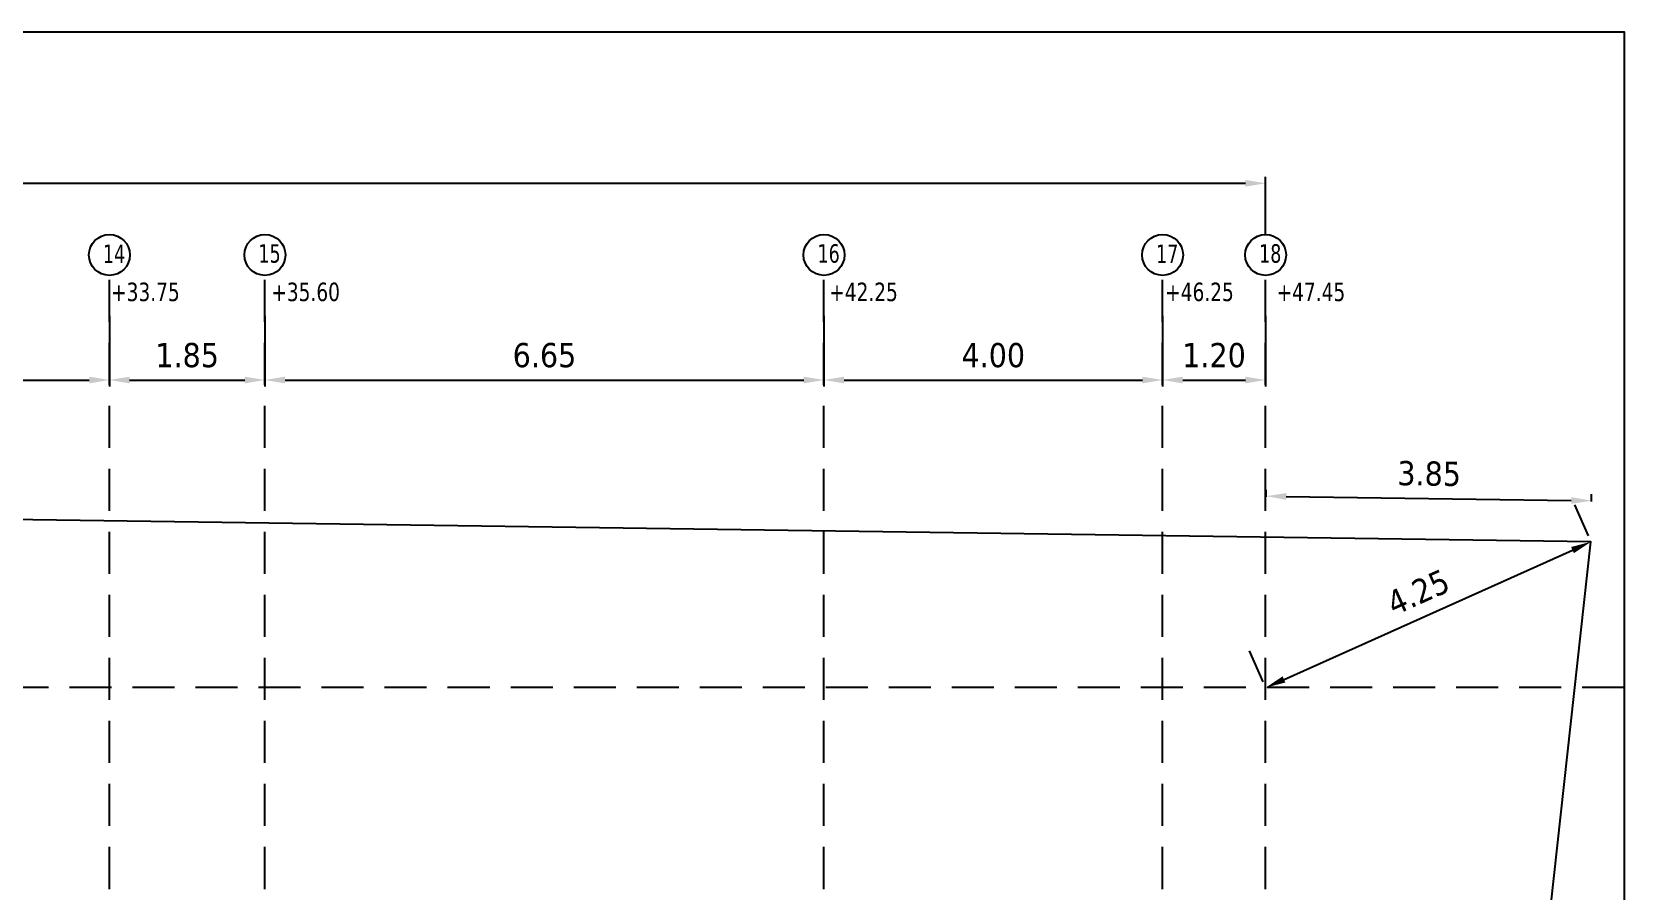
# Model space of a CAD drawing. Header units: millimetres. Extents: x -2171 to 1563, y -1758 to -1505.
# Drawn here: x -2080.45 to -2061.5, y -1599.41 to -1589.18 of the extents above; entities that cross this region are included whole.
import ezdxf

# ---------------------------------------------------------------- set-up
doc = ezdxf.new("R2010")
doc.units = ezdxf.units.MM
doc.header["$PDMODE"] = 32
doc.linetypes.add('DASHDOT', pattern=[25.4, 12.7, -6.35, 0, -6.35])
doc.linetypes.add('HIDDEN', pattern=[0.375, 0.25, -0.125])
doc.layers.get('Defpoints').update_dxf_attribs({"color": 6})
for name, color, linetype in [('-S-AKSONES', 50, 'DASHDOT'), ('-S_TEXT', 3, 'Continuous'), ('A-TEXT', 7, 'Continuous'), ('Geo_Lines_-1', 94, 'Continuous'), ('STR-AXIS', 2, 'Continuous')]:
    doc.layers.add(name, color=color, linetype=linetype)
doc.styles.add('GR-SIMPL', font='GR-SIMPL.shx', dxfattribs={"width": 0.8})
doc.styles.get("Standard").update_dxf_attribs({"font": 'tahoma.ttf'})
doc.styles.add('style1', font='tahoma.ttf', dxfattribs={"width": 0.8})
doc.dimstyles.new('Copy(2) of Standard', dxfattribs={"dimscale": 96, "dimtxt": 0.003, "dimasz": 0.0025, "dimexe": 0.0008, "dimexo": 0.005, "dimgap": 0.0015, "dimtad": 1, "dimrnd": 0.05, "dimzin": 0, "dimdsep": 46, "dimtxsty": 'Standard', "dimcen": 0.001, "dimclrd": 256, "dimclrt": 256, "dimadec": 0, "dimazin": 0, "dimtfac": 1, "dimtofl": 0, "dimtmove": 0, "dimatfit": 3, "dimfxl": 5, "dimtolj": 1, "dimtzin": 0, "dimarcsym": 1})

# ---------------------------------------------------------------- blocks, each defined once
blk = doc.blocks.new('*D379')
at = {"layer": '-S-AKSONES', "color": 0, "linetype": 'Continuous', "lineweight": -2, "ltscale": 0.5, "transparency": 16777216}
for p, q in [((-2113.221, -1591.6), (-2113.221, -1590.907)), ((-2065.766, -1591.6), (-2065.766, -1590.907))]:
    blk.add_line(p, q, dxfattribs=at)
at = {"layer": '-S-AKSONES', "linetype": 'Continuous', "lineweight": -2, "ltscale": 0.5, "transparency": 16777216}
blk.add_line((-2112.981, -1590.984), (-2066.006, -1590.984), dxfattribs=at)
at = {"layer": '-S-AKSONES', "linetype": 'Continuous', "ltscale": 0.5, "transparency": 16777216}
for points in [[(-2112.981, -1590.944), (-2112.981, -1591.024), (-2113.221, -1590.984)], [(-2066.006, -1590.944), (-2066.006, -1591.024), (-2065.766, -1590.984)]]:
    blk.add_solid(points, dxfattribs=at)
at = {"layer": 'Defpoints', "color": 0, "linetype": 'Continuous', "ltscale": 0.5, "transparency": 16777216}
for p in [(-2065.766, -1590.984), (-2113.221, -1592.08), (-2065.766, -1592.08)]:
    blk.add_point(p, dxfattribs=at)
at = {"layer": '-S-AKSONES', "linetype": 'Continuous', "ltscale": 0.5, "transparency": 16777216, "insert": (-2089.494, -1590.693), "char_height": 0.288, "attachment_point": 5}
blk.add_mtext('\\A1;47.45', dxfattribs=at)
blk = doc.blocks.new('*D393')
at = {"layer": '-S-AKSONES', "color": 0, "lineweight": -2, "ltscale": 0.5, "transparency": 16777216}
for p, q in [((-2082.824, -1592.56), (-2082.824, -1593.402)), ((-2079.525, -1592.56), (-2079.525, -1593.402))]:
    blk.add_line(p, q, dxfattribs=at)
at = {"layer": '-S-AKSONES', "lineweight": -2, "ltscale": 0.5, "transparency": 16777216}
blk.add_line((-2082.584, -1593.325), (-2079.765, -1593.325), dxfattribs=at)
at = {"layer": '-S-AKSONES', "ltscale": 0.5, "transparency": 16777216}
for points in [[(-2082.584, -1593.285), (-2082.584, -1593.365), (-2082.824, -1593.325)], [(-2079.765, -1593.285), (-2079.765, -1593.365), (-2079.525, -1593.325)]]:
    blk.add_solid(points, dxfattribs=at)
at = {"layer": 'Defpoints', "color": 0, "ltscale": 0.5, "transparency": 16777216}
for p in [(-2082.824, -1592.08), (-2079.525, -1592.08), (-2079.525, -1593.325)]:
    blk.add_point(p, dxfattribs=at)
at = {"layer": '-S-AKSONES', "ltscale": 0.5, "transparency": 16777216, "insert": (-2081.174, -1593.031), "char_height": 0.288, "attachment_point": 5}
blk.add_mtext('\\A1;3.30', dxfattribs=at)
blk = doc.blocks.new('*D394')
at = {"layer": '-S-AKSONES', "color": 0, "lineweight": -2, "ltscale": 0.5, "transparency": 16777216}
for p, q in [((-2079.525, -1592.56), (-2079.525, -1593.402)), ((-2077.675, -1592.56), (-2077.675, -1593.402))]:
    blk.add_line(p, q, dxfattribs=at)
at = {"layer": '-S-AKSONES', "lineweight": -2, "ltscale": 0.5, "transparency": 16777216}
blk.add_line((-2079.285, -1593.325), (-2077.915, -1593.325), dxfattribs=at)
at = {"layer": '-S-AKSONES', "ltscale": 0.5, "transparency": 16777216}
for points in [[(-2079.285, -1593.285), (-2079.285, -1593.365), (-2079.525, -1593.325)], [(-2077.915, -1593.285), (-2077.915, -1593.365), (-2077.675, -1593.325)]]:
    blk.add_solid(points, dxfattribs=at)
at = {"layer": 'Defpoints', "color": 0, "ltscale": 0.5, "transparency": 16777216}
for p in [(-2079.525, -1592.08), (-2077.675, -1592.08), (-2077.675, -1593.325)]:
    blk.add_point(p, dxfattribs=at)
at = {"layer": '-S-AKSONES', "ltscale": 0.5, "transparency": 16777216, "insert": (-2078.6, -1593.031), "char_height": 0.288, "attachment_point": 5}
blk.add_mtext('\\A1;1.85', dxfattribs=at)
blk = doc.blocks.new('*D395')
at = {"layer": '-S-AKSONES', "color": 0, "lineweight": -2, "ltscale": 0.5, "transparency": 16777216}
for p, q in [((-2077.675, -1592.56), (-2077.675, -1593.402)), ((-2071.022, -1592.56), (-2071.022, -1593.402))]:
    blk.add_line(p, q, dxfattribs=at)
at = {"layer": '-S-AKSONES', "lineweight": -2, "ltscale": 0.5, "transparency": 16777216}
blk.add_line((-2077.435, -1593.325), (-2071.262, -1593.325), dxfattribs=at)
at = {"layer": '-S-AKSONES', "ltscale": 0.5, "transparency": 16777216}
for points in [[(-2077.435, -1593.285), (-2077.435, -1593.365), (-2077.675, -1593.325)], [(-2071.262, -1593.285), (-2071.262, -1593.365), (-2071.022, -1593.325)]]:
    blk.add_solid(points, dxfattribs=at)
at = {"layer": 'Defpoints', "color": 0, "ltscale": 0.5, "transparency": 16777216}
for p in [(-2077.675, -1592.08), (-2071.022, -1592.08), (-2071.022, -1593.325)]:
    blk.add_point(p, dxfattribs=at)
at = {"layer": '-S-AKSONES', "ltscale": 0.5, "transparency": 16777216, "insert": (-2074.348, -1593.031), "char_height": 0.288, "attachment_point": 5}
blk.add_mtext('\\A1;6.65', dxfattribs=at)
blk = doc.blocks.new('*D396')
at = {"layer": '-S-AKSONES', "color": 0, "lineweight": -2, "ltscale": 0.5, "transparency": 16777216}
for p, q in [((-2071.022, -1592.56), (-2071.022, -1593.402)), ((-2066.993, -1592.56), (-2066.993, -1593.402))]:
    blk.add_line(p, q, dxfattribs=at)
at = {"layer": '-S-AKSONES', "lineweight": -2, "ltscale": 0.5, "transparency": 16777216}
blk.add_line((-2070.782, -1593.325), (-2067.233, -1593.325), dxfattribs=at)
at = {"layer": '-S-AKSONES', "ltscale": 0.5, "transparency": 16777216}
for points in [[(-2070.782, -1593.285), (-2070.782, -1593.365), (-2071.022, -1593.325)], [(-2067.233, -1593.285), (-2067.233, -1593.365), (-2066.993, -1593.325)]]:
    blk.add_solid(points, dxfattribs=at)
at = {"layer": 'Defpoints', "color": 0, "ltscale": 0.5, "transparency": 16777216}
for p in [(-2071.022, -1592.08), (-2066.993, -1592.08), (-2066.993, -1593.325)]:
    blk.add_point(p, dxfattribs=at)
at = {"layer": '-S-AKSONES', "ltscale": 0.5, "transparency": 16777216, "insert": (-2069.007, -1593.031), "char_height": 0.288, "attachment_point": 5}
blk.add_mtext('\\A1;4.00', dxfattribs=at)
blk = doc.blocks.new('*D397')
at = {"layer": '-S-AKSONES', "color": 0, "lineweight": -2, "ltscale": 0.5, "transparency": 16777216}
for p, q in [((-2066.993, -1592.56), (-2066.993, -1593.402)), ((-2065.766, -1592.56), (-2065.766, -1593.402))]:
    blk.add_line(p, q, dxfattribs=at)
at = {"layer": '-S-AKSONES', "lineweight": -2, "ltscale": 0.5, "transparency": 16777216}
blk.add_line((-2066.753, -1593.325), (-2066.006, -1593.325), dxfattribs=at)
at = {"layer": '-S-AKSONES', "ltscale": 0.5, "transparency": 16777216}
for points in [[(-2066.753, -1593.285), (-2066.753, -1593.365), (-2066.993, -1593.325)], [(-2066.006, -1593.285), (-2066.006, -1593.365), (-2065.766, -1593.325)]]:
    blk.add_solid(points, dxfattribs=at)
at = {"layer": 'Defpoints', "color": 0, "ltscale": 0.5, "transparency": 16777216}
for p in [(-2066.993, -1592.08), (-2065.766, -1592.08), (-2065.766, -1593.325)]:
    blk.add_point(p, dxfattribs=at)
at = {"layer": '-S-AKSONES', "ltscale": 0.5, "transparency": 16777216, "insert": (-2066.38, -1593.031), "char_height": 0.288, "attachment_point": 5}
blk.add_mtext('\\A1;1.20', dxfattribs=at)
blk = doc.blocks.new('*D413')
at = {"layer": '-S-AKSONES', "color": 0, "lineweight": -2, "ltscale": 0.5, "transparency": 16777216}
for p, q in [((-2062.092, -1594.812), (-2061.927, -1595.18)), ((-2065.963, -1596.547), (-2065.798, -1596.915))]:
    blk.add_line(p, q, dxfattribs=at)
at = {"layer": '-S-AKSONES', "lineweight": -2, "ltscale": 0.5, "transparency": 16777216}
blk.add_line((-2065.547, -1596.887), (-2062.115, -1595.348), dxfattribs=at)
at = {"layer": '-S-AKSONES', "ltscale": 0.5, "transparency": 16777216}
for points in [[(-2062.131, -1595.312), (-2062.098, -1595.385), (-2061.896, -1595.25)], [(-2065.564, -1596.851), (-2065.531, -1596.924), (-2065.766, -1596.985)]]:
    blk.add_solid(points, dxfattribs=at)
at = {"layer": 'Defpoints', "color": 0, "ltscale": 0.5, "transparency": 16777216}
for p in [(-2061.896, -1595.25), (-2061.896, -1595.25), (-2065.766, -1596.985)]:
    blk.add_point(p, dxfattribs=at)
at = {"layer": '-S-AKSONES', "ltscale": 0.5, "transparency": 16777216, "insert": (-2063.951, -1595.85), "char_height": 0.288, "attachment_point": 5, "rotation": 24.147}
blk.add_mtext('\\A1;4.25', dxfattribs=at)
blk = doc.blocks.new('*D416')
at = {"layer": '-S-AKSONES', "color": 0, "lineweight": -2, "ltscale": 0.5, "transparency": 16777216}
for p, q in [((-2065.76, -1594.716), (-2065.759, -1594.63)), ((-2061.889, -1594.77), (-2061.888, -1594.685))]:
    blk.add_line(p, q, dxfattribs=at)
at = {"layer": '-S-AKSONES', "lineweight": -2, "ltscale": 0.5, "transparency": 16777216}
blk.add_line((-2065.52, -1594.71), (-2062.129, -1594.758), dxfattribs=at)
at = {"layer": '-S-AKSONES', "ltscale": 0.5, "transparency": 16777216}
for points in [[(-2065.519, -1594.67), (-2065.52, -1594.75), (-2065.76, -1594.707)], [(-2062.128, -1594.718), (-2062.129, -1594.798), (-2061.889, -1594.761)]]:
    blk.add_solid(points, dxfattribs=at)
at = {"layer": 'Defpoints', "color": 0, "ltscale": 0.5, "transparency": 16777216}
for p in [(-2061.889, -1594.761), (-2065.766, -1595.196), (-2061.896, -1595.25)]:
    blk.add_point(p, dxfattribs=at)
at = {"layer": '-S-AKSONES', "ltscale": 0.5, "transparency": 16777216, "insert": (-2063.82, -1594.44), "char_height": 0.288, "attachment_point": 5, "rotation": 359.1928}
blk.add_mtext('\\A1;3.85', dxfattribs=at)

msp = doc.modelspace()

# ---------------------------------------------------------------- linework, layer by layer
at = {"layer": '-S_TEXT', "ltscale": 5}
msp.add_lwpolyline([(-2119.6475, -1589.182), (-2061.5, -1589.182), (-2061.5, -1629.2267), (-2119.6475, -1629.2267)], close=True, dxfattribs=at)
at = {"layer": '-S_TEXT', "color": 2}
for centre in [(-2079.5247, -1591.8367), (-2077.6746, -1591.8367), (-2071.0217, -1591.8367), (-2066.9926, -1591.8367), (-2065.7665, -1591.8367)]:
    msp.add_circle(centre, 0.2432, dxfattribs=at)
at = {"layer": 'Geo_Lines_-1', "color": 94, "ltscale": 0.5}
msp.add_lwpolyline([(-2118.2673, -1596.9859), (-2119.1798, -1606.5488, 0.4189744), (-2110.7979, -1616.5329), (-2073.4708, -1619.4842, 0.4025719), (-2063.6772, -1611.458), (-2061.8958, -1595.2502), (-2087.7432, -1594.886), (-2087.7673, -1596.9859)], format="xyb", close=True, dxfattribs=at)
at = {"layer": 'STR-AXIS', "color": 2, "linetype": 'HIDDEN', "ltscale": 2}
for p, q in [((-2079.5247, -1620.3812), (-2079.5247, -1592.0799)), ((-2077.6746, -1620.3812), (-2077.6746, -1592.0799)), ((-2071.0217, -1620.3812), (-2071.0217, -1592.0799)), ((-2066.9926, -1620.3812), (-2066.9926, -1592.0799)), ((-2065.7665, -1620.3812), (-2065.7665, -1592.0799)), ((-2061.5, -1596.9854), (-2116.2276, -1596.9854))]:
    msp.add_line(p, q, dxfattribs=at)

# ---------------------------------------------------------------- texts
at = {"layer": '-S_TEXT', "style": 'style1', "width": 0.85}
for s, p in [('+33.75', (-2079.5046, -1592.386)), ('+35.60', (-2077.5982, -1592.386)), ('+42.25', (-2070.9593, -1592.386)), ('+46.25', (-2066.9614, -1592.386)), ('+47.45', (-2065.6357, -1592.386))]:
    msp.add_text(s, height=0.22, dxfattribs=at).set_placement(p)
at = {"layer": 'A-TEXT', "color": 3, "char_height": 0.22, "width": 1.133602, "attachment_point": 7, "style": 'GR-SIMPL'}
for s, insert in [('{\\fTahoma|b0|i0|c0|p34;14}', (-2079.6014, -1591.9329)), ('{\\fTahoma|b0|i0|c0|p34;15}', (-2077.7514, -1591.9329)), ('{\\fTahoma|b0|i0|c0|p34;16}', (-2071.0984, -1591.9329)), ('{\\fTahoma|b0|i0|c0|p34;17}', (-2067.0694, -1591.9329)), ('{\\fTahoma|b0|i0|c0|p34;18}', (-2065.8432, -1591.9329))]:
    msp.add_mtext(s, dxfattribs=dict(at, insert=insert))

# ---------------------------------------------------------------- dimensions: what is measured, and where the dimension line sits
at = {"layer": '-S-AKSONES', "linetype": 'Continuous', "ltscale": 0.5}
dim = msp.add_linear_dim(base=(-2065.7665, -1590.9842), p1=(-2113.2213, -1592.0799), p2=(-2065.7665, -1592.0799), dimstyle='Copy(2) of Standard', override={"dimtmove": 1}, dxfattribs=at)
dim.commit()
dim.dimension.update_dxf_attribs({"geometry": '*D379', "text_midpoint": (-2089.4939, -1590.6932)})
at = {"layer": '-S-AKSONES', "color": 253, "ltscale": 0.5}
for base, p1, p2, override, picture, middle in [((-2079.5247, -1593.3251), (-2082.8243, -1592.0799), (-2079.5247, -1592.0799), {"dimtmove": 1}, '*D393', (-2081.1745, -1593.0311)), ((-2077.6746, -1593.3251), (-2079.5247, -1592.0799), (-2077.6746, -1592.0799), {"dimtmove": 1}, '*D394', (-2078.5997, -1593.0305)), ((-2071.0217, -1593.3251), (-2077.6746, -1592.0799), (-2071.0217, -1592.0799), {"dimtmove": 1}, '*D395', (-2074.3482, -1593.0314)), ((-2066.9926, -1593.3251), (-2071.0217, -1592.0799), (-2066.9926, -1592.0799), {"dimrnd": 0.1, "dimtmove": 1}, '*D396', (-2069.0072, -1593.0312)), ((-2065.7665, -1593.3251), (-2066.9926, -1592.0799), (-2065.7665, -1592.0799), {"dimrnd": 0.1, "dimtmove": 1}, '*D397', (-2066.3796, -1593.0311))]:
    dim = msp.add_linear_dim(base=base, p1=p1, p2=p2, dimstyle='Copy(2) of Standard', override=override, dxfattribs=at)
    dim.commit()
    dim.dimension.update_dxf_attribs({"geometry": picture, "text_midpoint": middle})
for p1, distance, picture, middle in [((-2065.7665, -1595.1956), 0.4888, '*D416', (-2063.8201, -1594.4396)), ((-2065.7665, -1596.9854), 0, '*D413', (-2063.9514, -1595.8495))]:
    dim = msp.add_aligned_dim(p1=p1, p2=(-2061.8958, -1595.2502), distance=distance, dimstyle='Copy(2) of Standard', override={"dimtmove": 1}, dxfattribs=at)
    dim.commit()
    dim.dimension.update_dxf_attribs({"geometry": picture, "text_midpoint": middle})

doc.saveas('drawing.dxf')
